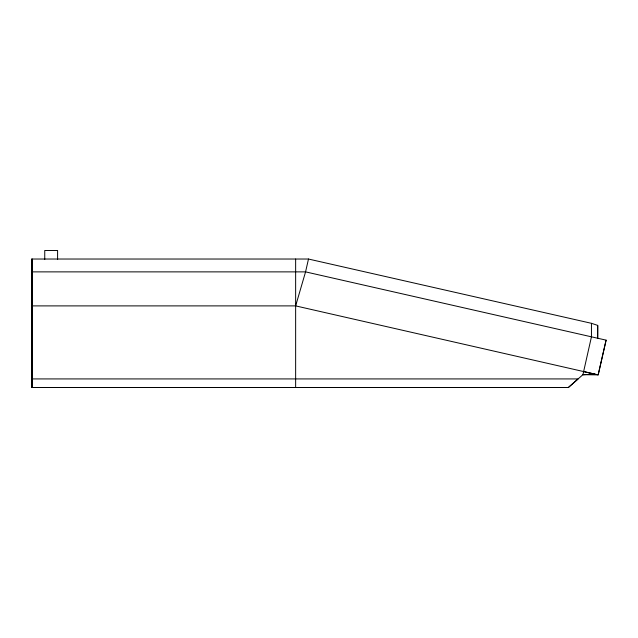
<?xml version="1.0" encoding="UTF-8"?>
<svg xmlns="http://www.w3.org/2000/svg" width="638" height="638" viewBox="0 0 638 638"><rect width="100%" height="100%" fill="white"/><g stroke="black" fill="none" stroke-linecap="round" stroke-linejoin="round"><path stroke-width="0.96" d="M31.9 387.489L31.964 259.028L31.964 387.489L568.41 387.521L31.9 387.489L31.964 259.028M44.748 259.419L44.748 250.479L57.595 250.479L57.595 259.419M31.964 378.924L578.124 378.924L568.362 387.497L582.925 374.681L591.45 336.832L591.45 323.314L308.441 259.028M583.563 371.547L598.141 374.865L606.1 340.15L598.213 374.873L582.925 374.681L594.903 374.131L295.641 305.889L31.964 305.897M295.641 305.889L305.562 271.876L308.489 259.028L31.9 259.028M594.903 374.131L582.917 374.673M31.964 271.876L305.562 271.876L606.1 340.15M591.514 323.33L597.774 325.412L597.71 338.252M596.546 374.498L597.184 374.642M597.662 325.412L597.662 338.252M295.641 259.028L295.641 387.489"/></g></svg>
